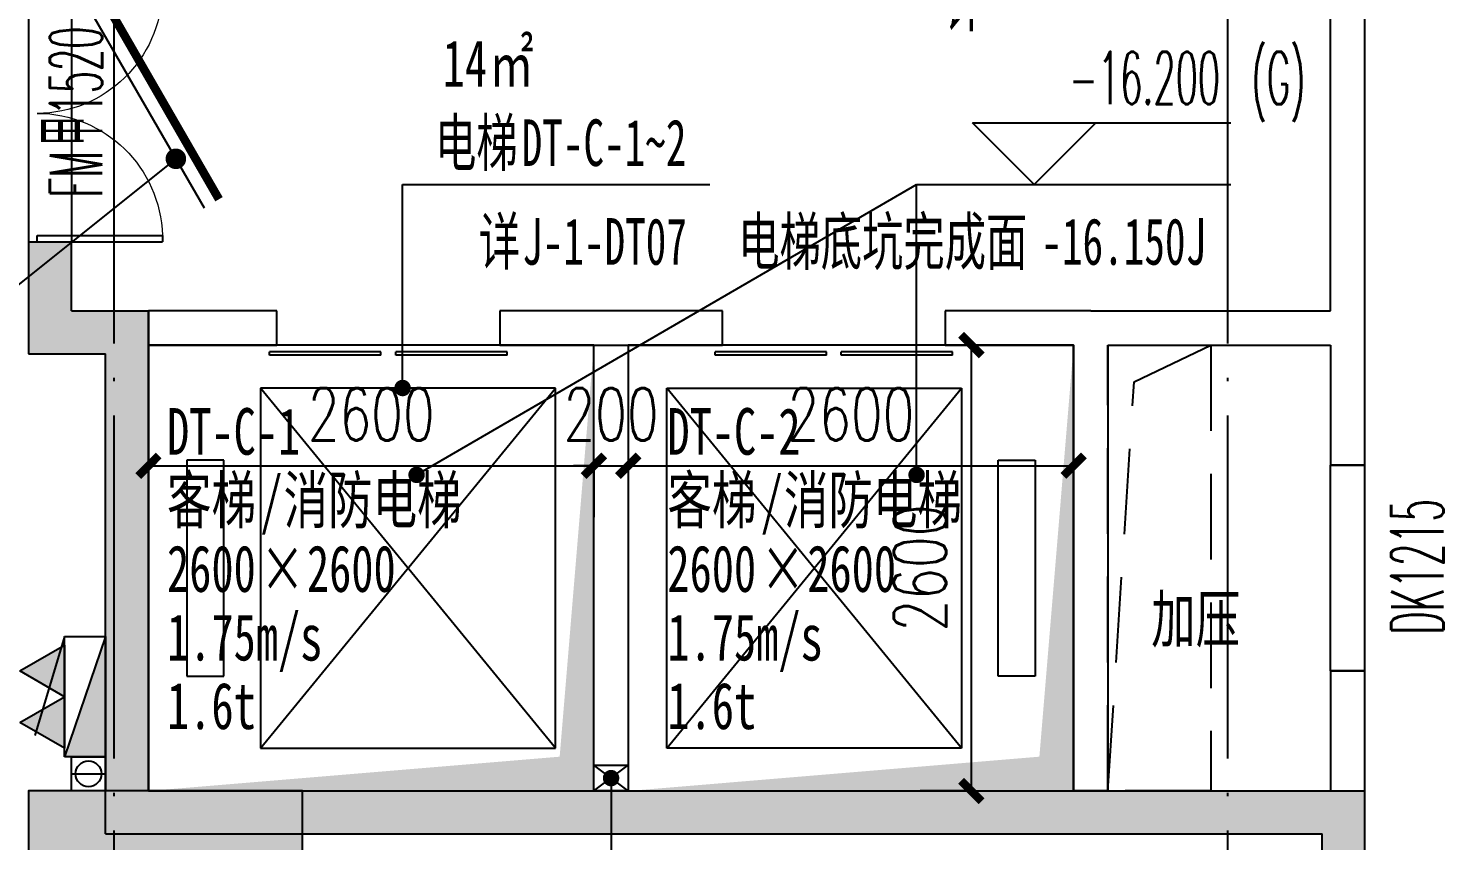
# Model space of a CAD drawing. Header units: millimetres. Extents: x 12325263 to 13848842, y -1463133 to 573208.
# Drawn here: x 12557797 to 12566120, y -1373825 to -1369090 of the extents above; entities that cross this region are included whole.
import ezdxf

# ---------------------------------------------------------------- set-up
doc = ezdxf.new("R2010")
doc.units = ezdxf.units.MM
doc.header["$LTSCALE"] = 1000
for name, pattern in [('ACAD_ISO02W100', [15, 12, -3]), ('DASH', [0.35, 0.25, -0.1]), ('DASHED', [19.05, 12.7, -6.35]), ('DASHED2', [0.375, 0.25, -0.125]), ('DOTE', [2.42, 2, -0.2, 0.02, -0.2])]:
    doc.linetypes.add(name, pattern=pattern)
for name, color, linetype in [('#s-灭火器', 20, 'Continuous'), ('A-ANNO-DIMS', 83, 'Continuous'), ('A-ANNO-ELEV', 3, 'Continuous'), ('A-ANNO-IDEN', 2, 'Continuous'), ('A-ANNO-TEXT', 7, 'Continuous'), ('A-AXIS', 16, 'DOTE'), ('A-COLS', 6, 'Continuous'), ('A-DOOR', 2, 'Continuous'), ('A-WALL', 5, 'Continuous'), ('A-WALL-PATT', 8, 'Continuous'), ('A_WALL(防火墙)', 151, 'Continuous'), ('AXIS', 3, 'Continuous'), ('DOOR_FIRE', 1, 'Continuous'), ('DOOR_FIRE_TEXT', 7, 'Continuous'), ('EQUIP_消火栓', 7, 'Continuous'), ('PARTS-STAIR', 2, 'Continuous'), ('PUB_HATCH', 8, 'Continuous'), ('PUB_TEXT', 7, 'Continuous'), ('VPIPE-消防中', 3, 'Continuous'), ('WINDOW', 4, 'Continuous'), ('WINDOW_TEXT', 7, 'Continuous'), ('人防墙', 6, 'Continuous'), ('人防门', 60, 'Continuous'), ('人防门编号', 73, 'Continuous'), ('建筑-楼板开洞', 251, 'Continuous'), ('投影线', 6, 'ACAD_ISO02W100'), ('水条件', 1, 'Continuous')]:
    doc.layers.add(name, color=color, linetype=linetype)
doc.styles.add('_TCH_DIM', font='SIMPLEX.shx', dxfattribs={"width": 0.7, "bigfont": 'GBCBIG.shx'})
doc.styles.add('_TCH_DIM_T3', font='SIMPLEX.shx', dxfattribs={"width": 0.705882, "bigfont": 'GBCBIG.shx'})
doc.styles.add('_TCH_WINDOW', font='SIMPLEX', dxfattribs={"width": 0.7, "height": 3.5, "bigfont": 'GBCBIG'})
doc.styles.add('TITXV', font='', dxfattribs={"width": 0.7})
doc.styles.add('宋体', font='', dxfattribs={"width": 0.65})
doc.styles.get('TITXV').set_extended_font_data('SimSun')
doc.styles.get('宋体').set_extended_font_data('SimSun')
doc.dimstyles.new('_TCH_ARCH&&120', dxfattribs={"dimtxt": 306, "dimasz": 120, "dimexe": 300, "dimexo": 360, "dimgap": 147, "dimtad": 1, "dimdec": 0, "dimzin": 0, "dimdsep": 46, "dimtxsty": '_TCH_DIM_T3', "dimblk": 'ARCHTICK', "dimcen": 0.09, "dimclrt": 7, "dimazin": 2, "dimtfac": 1, "dimtdec": 0, "dimtix": 1, "dimtmove": 2, "dimatfit": 3, "dimfxl": 1, "dimfxlon": 1, "dimtolj": 1, "dimtzin": 0, "dimarcsym": 0})

# ---------------------------------------------------------------- blocks, each defined once
blk = doc.blocks.new('asdgafgfadagagfdhdagdgf$DorLib2D$00000193')
at = {"color": 0}
blk.add_line((-0.5, 0.1), (0.366, 0.6), dxfattribs=at)
at = {"color": 0, "const_width": 0.0333}
blk.add_lwpolyline([(-0.5333, 0.1577), (0.3327, 0.6577)], dxfattribs=at)
blk = doc.blocks.new('asdgafgf20230228-rf3')
at = {"layer": 'PUB_HATCH'}
for points in [[(15070, -10400.1), (15070, -10000), (14820, -10000), (14820, -10650.1)], [(15070, -10400.1), (14820, -10650.1), (15270, -10650.1), (15520, -10400.1)], [(15270, -13450), (15520, -13200), (15520, -10400.1), (15270, -10650.1)], [(15520, -13200), (15270, -13450), (22370, -13450), (22620, -13200)], [(22420, -17060), (22620, -17000), (22620, -13200), (22370, -13450), (22370, -16950)]]:
    blk.add_hatch(color=256, dxfattribs=at).paths.add_polyline_path(points)
at = {"layer": '人防墙'}
for p, q in [((15070, -10000), (14820, -10000)), ((14820, -10000), (14820, -10650.1)), ((15070, -10400.1), (15070, -10000)), ((15070, -10400.1), (15520, -10400.1)), ((15520, -13200), (15520, -10400.1)), ((14820, -10650.1), (15270, -10650.1)), ((15270, -13450), (15270, -10650.1)), ((15520, -13200), (22620, -13200)), ((22620, -17000), (22620, -13200)), ((15270, -13450), (22370, -13450)), ((22370, -16950), (22370, -13450))]:
    blk.add_line(p, q, dxfattribs=at)
at = {"layer": '人防门'}
for p, q in [((14820, -8500, 0), (14820, -10000, 0)), ((15070, -8500, 0), (15070, -10000, 0))]:
    blk.add_line(p, q, dxfattribs=at)
at = {"layer": '人防门编号'}
blk.add_line((15680.1, -9513.4), (13089, -11581.6), dxfattribs=at)
at = {"layer": '人防门编号', "const_width": 60}
blk.add_lwpolyline([(15703.5, -9494.7, 1), (15656.6, -9532.1, 1)], format="xyb", close=True, dxfattribs=at)
at = {"layer": '人防门', "xscale": 1500, "yscale": 1500, "zscale": 250, "rotation": 269.9997584261104}
blk.add_blockref('asdgafgfadagagfdhdagdgf$DorLib2D$00000193', (14945, -9250), dxfattribs=at)
blk = doc.blocks.new('_FZH')
blk.add_lwpolyline([(-0.5, -0.5), (0.5, -0.5), (0.5, 0.5), (-0.5, 0.5)], close=True)
at = {"layer": 'PUB_HATCH'}
blk.add_solid([(-0.5, -0.5), (0.5, -0.5), (-0.5, 0.5), (0.5, 0.5)], dxfattribs=at)
blk = doc.blocks.new('asdgadfg')
at = {"layer": 'A-COLS', "xscale": 1600, "yscale": 1500, "zscale": 1500}
blk.add_blockref('_FZH', (-45700, 11600), dxfattribs=at)
blk = doc.blocks.new('asdfasfasdfas')
at = {"layer": 'PARTS-STAIR'}
for p, q in [((860.2, 2100), (-860.2, 2100)), ((860.2, 0), (-860.2, 2100)), ((-860.2, 2100), (-860.2, 0)), ((-860.2, 0), (860.2, 2100)), ((860.2, 0), (860.2, 2100)), ((-1075.2, 1680), (-1290.2, 1680)), ((-1290.2, 1680), (-1290.2, 420)), ((-1075.2, 420), (-1075.2, 1680)), ((-1290.2, 420), (-1075.2, 420)), ((-860.2, 0), (860.2, 0))]:
    blk.add_line(p, q, dxfattribs=at)
blk = doc.blocks.new('_ArchTick')
at = {"color": 0, "linetype": 'ByBlock', "const_width": 0.4}
blk.add_lwpolyline([(-0.5, -0.5), (0.5, 0.5)], dxfattribs=at)
blk = doc.blocks.new('*D5396')
at = {"layer": 'A-ANNO-DIMS', "color": 0, "lineweight": -2, "transparency": 16777216}
for p, q in [((-1514.8, 597.8), (-1514.8, 296.8)), ((-1514.8, 596.8), (1085.2, 596.8)), ((1085.2, 597.8), (1085.2, 296.8))]:
    blk.add_line(p, q, dxfattribs=at)
at = {"layer": 'Defpoints', "color": 0, "transparency": 16777216}
for p in [(-1514.8, 1300), (1085.2, 1300), (1085.2, 596.8)]:
    blk.add_point(p, dxfattribs=at)
at = {"layer": 'A-ANNO-DIMS', "color": 0, "lineweight": -2, "transparency": 16777216, "xscale": 120, "yscale": 120, "zscale": 120, "rotation": 180}
blk.add_blockref('_ArchTick', (-1514.8, 596.8), dxfattribs=at)
at = {"layer": 'A-ANNO-DIMS', "color": 0, "lineweight": -2, "transparency": 16777216, "xscale": 120, "yscale": 120, "zscale": 120}
blk.add_blockref('_ArchTick', (1085.2, 596.8), dxfattribs=at)
at = {"layer": 'A-ANNO-DIMS', "color": 7, "transparency": 16777216, "insert": (-214.8, 896.8), "char_height": 306, "attachment_point": 5, "style": '_TCH_DIM_T3'}
blk.add_mtext('\\A1;2600', dxfattribs=at)
blk = doc.blocks.new('*D5397')
at = {"layer": 'A-ANNO-DIMS', "color": 0, "lineweight": -2, "transparency": 16777216}
for p, q in [((1085.2, 596.8), (965.2, 596.8)), ((1085.2, 597.8), (1085.2, 296.8)), ((1085.2, 596.8), (1285.2, 596.8)), ((1285.2, 597.8), (1285.2, 296.8)), ((1285.2, 596.8), (1405.2, 596.8))]:
    blk.add_line(p, q, dxfattribs=at)
at = {"layer": 'Defpoints', "color": 0, "transparency": 16777216}
for p in [(1085.2, 1300), (1285.2, 1300), (1285.2, 596.8)]:
    blk.add_point(p, dxfattribs=at)
at = {"layer": 'A-ANNO-DIMS', "color": 0, "lineweight": -2, "transparency": 16777216, "xscale": 120, "yscale": 120, "zscale": 120}
blk.add_blockref('_ArchTick', (1085.2, 596.8), dxfattribs=at)
at = {"layer": 'A-ANNO-DIMS', "color": 0, "lineweight": -2, "transparency": 16777216, "xscale": 120, "yscale": 120, "zscale": 120, "rotation": 180}
blk.add_blockref('_ArchTick', (1285.2, 596.8), dxfattribs=at)
at = {"layer": 'A-ANNO-DIMS', "color": 7, "transparency": 16777216, "insert": (1185.2, 896.8), "char_height": 306, "attachment_point": 5, "style": '_TCH_DIM_T3'}
blk.add_mtext('\\A1;200', dxfattribs=at)
blk = doc.blocks.new('*D5398')
at = {"layer": 'A-ANNO-DIMS', "color": 0, "lineweight": -2, "transparency": 16777216}
for p, q in [((1285.2, 597.8), (1285.2, 296.8)), ((1285.2, 596.8), (3885.2, 596.8)), ((3885.2, 597.8), (3885.2, 296.8))]:
    blk.add_line(p, q, dxfattribs=at)
at = {"layer": 'Defpoints', "color": 0, "transparency": 16777216}
for p in [(1285.2, 1300), (3885.2, 1300), (3885.2, 596.8)]:
    blk.add_point(p, dxfattribs=at)
at = {"layer": 'A-ANNO-DIMS', "color": 0, "lineweight": -2, "transparency": 16777216, "xscale": 120, "yscale": 120, "zscale": 120, "rotation": 180}
blk.add_blockref('_ArchTick', (1285.2, 596.8), dxfattribs=at)
at = {"layer": 'A-ANNO-DIMS', "color": 0, "lineweight": -2, "transparency": 16777216, "xscale": 120, "yscale": 120, "zscale": 120}
blk.add_blockref('_ArchTick', (3885.2, 596.8), dxfattribs=at)
at = {"layer": 'A-ANNO-DIMS', "color": 7, "transparency": 16777216, "insert": (2585.2, 896.8), "char_height": 306, "attachment_point": 5, "style": '_TCH_DIM_T3'}
blk.add_mtext('\\A1;2600', dxfattribs=at)
blk = doc.blocks.new('*D5399')
at = {"layer": 'A-ANNO-DIMS', "color": 0, "lineweight": -2, "transparency": 16777216}
for p, q in [((3289.4, 1300), (2988.4, 1300)), ((3288.4, -1300), (3288.4, 1300)), ((3289.4, -1300), (2988.4, -1300))]:
    blk.add_line(p, q, dxfattribs=at)
at = {"layer": 'Defpoints', "color": 0, "transparency": 16777216}
for p in [(3288.4, 1300), (3885.2, 1300), (3885.2, -1300)]:
    blk.add_point(p, dxfattribs=at)
at = {"layer": 'A-ANNO-DIMS', "color": 0, "lineweight": -2, "transparency": 16777216, "xscale": 120, "yscale": 120, "zscale": 120}
for p, rotation in [((3288.4, 1300), 90), ((3288.4, -1300), 270)]:
    blk.add_blockref('_ArchTick', p, dxfattribs=dict(at, rotation=rotation))
at = {"layer": 'A-ANNO-DIMS', "color": 7, "transparency": 16777216, "insert": (2988.4, 0), "char_height": 306, "attachment_point": 5, "rotation": 90, "style": '_TCH_DIM_T3'}
blk.add_mtext('\\A1;2600', dxfattribs=at)
blk = doc.blocks.new('管位')
at = {"layer": '水条件'}
blk.add_line((12573126, 675360.4), (12573126, 675160.4), dxfattribs=at)
blk.add_lwpolyline([(12573026, 675360.4), (12573226, 675360.4), (12573226, 675160.4), (12573026, 675160.4)], close=True, dxfattribs=at)
blk = doc.blocks.new('灭火器')
at = {"layer": '#s-灭火器', "ltscale": 1000}
for points in [[(292444.1, 59706.6), (292144.1, 59706.6), (292294.1, 59446.8)], [(292744.1, 59706.6), (292444.1, 59706.6), (292594.1, 59446.8)]]:
    blk.add_hatch(color=256, dxfattribs=at).paths.add_polyline_path(points)
for points in [[(292294.1, 59446.8), (292444.1, 59706.6), (292144.1, 59706.6)], [(292594.1, 59446.8), (292744.1, 59706.6), (292444.1, 59706.6)]]:
    blk.add_lwpolyline(points, close=True, dxfattribs=at)
blk = doc.blocks.new('$TWTSYS$00000508')
for p, q in [((-0.5, 0.5), (0.324, 1.224)), ((-0.5, 0.5), (-0.5, -0.5)), ((-0.5, -0.5), (0.5, 0.5)), ((0.5, 0.5), (-0.5, 0.5)), ((0.5, -0.5), (0.5, 0.5)), ((-0.5, -0.5), (0.5, -0.5))]:
    blk.add_line(p, q)
blk.add_solid([(0.5, -0.5), (0.5, 0.5), (-0.5, -0.5)])
blk = doc.blocks.new('消火栓')
at = {"layer": '#s-灭火器', "rotation": 180.0000000000001}
blk.add_blockref('灭火器', (12864422.1, 734931.8), dxfattribs=at)
at = {"layer": 'EQUIP_消火栓', "xscale": 700, "yscale": 240, "zscale": 700}
blk.add_blockref('$TWTSYS$00000508', (12571977.9, 675105.2), dxfattribs=at)
blk = doc.blocks.new('asdfsadfasdfsa')
at = {"layer": 'VPIPE-消防中'}
blk.add_circle((-50, -18000, 0), 75, dxfattribs=at)
at = {"xscale": -1, "rotation": 90}
blk.add_blockref('消火栓', (675035.2, 12554427.9, 0), dxfattribs=at)
at = {"layer": '水条件', "rotation": 90}
blk.add_blockref('管位', (675210.3, -12591126, 0), dxfattribs=at)
blk = doc.blocks.new('asdfadfadgf')
for p, q in [((0, 100), (150, 300)), ((0, 300), (150, 100))]:
    blk.add_line(p, q)
blk.add_lwpolyline([(150, 300), (150, 100), (0, 100), (0, 300)], close=True)
blk = doc.blocks.new('qlzw')
at = {"layer": 'A-AXIS'}
for p, q in [((12424866.8, 979489.8), (12424866.8, 1082089.8)), ((12431366.8, 979489.8), (12431366.8, 1082089.8))]:
    blk.add_line(p, q, dxfattribs=at)
blk = doc.blocks.new('$DorLib2D$00000002')
for p, q in [((-0.5, 0), (-0.5, 0.4875)), ((-0.475, 0.4875), (-0.5, 0.4875)), ((-0.475, 0), (-0.475, 0.4875)), ((0.475, 0), (0.475, 0.4875)), ((0.475, 0.4875), (0.5, 0.4875)), ((0.5, 0), (0.5, 0.4875)), ((-0.5, 0), (-0.475, 0)), ((0.5, 0), (0.475, 0))]:
    blk.add_line(p, q)
at = {"lineweight": 13}
for centre, start, end in [((-0.4875, 0), 0, 88.5307), ((0.4875, 0), 91.4693, 180)]:
    blk.add_arc(centre, 0.4875, start, end, dxfattribs=at)
blk = doc.blocks.new('$DORLIB2D$00000127')
at = {"color": 0}
for points in [[(-0.5333, 0.7949), (-0.5333, 0.6904)], [(-0.0333, 0.7949), (-0.5333, 0.7949)], [(-0.0333, 0.7949), (-0.0333, 0.6904)], [(0.5333, 0.7949), (0.0333, 0.7949)], [(0.0333, 0.7949), (0.0333, 0.6904)], [(0.5333, 0.7949), (0.5333, 0.6904)], [(-0.0333, 0.6904), (-0.5333, 0.6904)], [(0.5333, 0.6904), (0.0333, 0.6904)], [(0.5, 0.5), (-0.5, 0.5)]]:
    blk.add_lwpolyline(points, dxfattribs=at)
blk = doc.blocks.new('asdfasdfsfsd')
at = {"layer": '建筑-楼板开洞'}
h = blk.add_hatch(color=256, dxfattribs=at)
h.dxf.hatch_style = 1
h.paths.add_polyline_path([(1085.2, 1300), (1085.2, -1300), (-1514.8, -1300), (885.2, -1100)])
h = blk.add_hatch(color=256, dxfattribs=at)
h.dxf.hatch_style = 1
h.paths.add_polyline_path([(3885.2, 1300), (3885.2, -1300), (1285.2, -1300), (3685.2, -1100)])
for points in [[(-1514.8, -1300), (1085.2, -1300), (1085.2, 1300), (-1514.8, 1300)], [(1285.2, -1300), (3885.2, -1300), (3885.2, 1300), (1285.2, 1300)]]:
    blk.add_lwpolyline(points, close=True, dxfattribs=at)
blk.add_blockref('asdfasfasdfas', (0, -1050))
at = {"xscale": -1}
blk.add_blockref('asdfasfasdfas', (2370.3, -1050), dxfattribs=at)
at = {"layer": 'A-ANNO-TEXT', "style": 'TITXV', "width": 0.7}
for s, p in [('DT-C-1', (-1406.3, 660.9)), ('DT-C-2', (1514.1, 660.9)), ('客梯', (-1406.3, 260.9)), ('/', (-861.9, 260.9)), ('消防电梯', (-725.8, 260.9)), ('客梯', (1514.1, 260.9)), ('/', (2058.5, 260.9)), ('消防电梯', (2194.6, 260.9)), ('2600', (-1406.3, -139.1)), ('×', (-861.9, -139.1)), ('2600', (-589.7, -139.1)), ('2600', (1514.1, -139.1)), ('×', (2058.5, -139.1)), ('2600', (2330.7, -139.1)), ('1.75m/s', (-1406.3, -539.1)), ('1.75m/s', (1514.1, -539.1)), ('1.6t', (-1406.3, -939.1)), ('1.6t', (1514.1, -939.1))]:
    blk.add_text(s, height=271.9, dxfattribs=at).set_placement(p)
at = {"layer": 'A-ANNO-DIMS'}
for p1, p2, distance, picture, middle in [((3885.2, -1300), (3885.2, 1300), 596.8, '*D5399', (2988.4, 0)), ((-1514.8, 1300), (1085.2, 1300), -703.2, '*D5396', (-214.8, 896.8)), ((1085.2, 1300), (1285.2, 1300), -703.2, '*D5397', (1185.2, 896.8)), ((1285.2, 1300), (3885.2, 1300), -703.2, '*D5398', (2585.2, 896.8))]:
    dim = blk.add_aligned_dim(p1=p1, p2=p2, distance=distance, dimstyle='_TCH_ARCH&&120', dxfattribs=at)
    dim.commit()
    dim.dimension.update_dxf_attribs({"geometry": picture, "text_midpoint": middle})

msp = doc.modelspace()

# ---------------------------------------------------------------- hatches: boundary and pattern name
at = {"layer": 'A-WALL-PATT'}
h = msp.add_hatch(dxfattribs=at)
h.set_pattern_fill('ANSI37', color=252, scale=400)
h.set_pattern_definition([(45, (0, 0), (-449.012806, 449.012806), []), (135, (0, 0), (-449.012806, -449.012806), [])])
h.paths.add_polyline_path([(12504241.6, -1283958), (12637591.6, -1283958), (12637591.6, -1405608), (12504241.6, -1405608)])
h.paths.add_polyline_path([(12536667.4, -1284257.5), (12508912.2, -1303721.7), (12510476.6, -1305952.6), (12510476.6, -1360683.5), (12523697, -1360697.5), (12523657.2, -1398386.8), (12613949.5, -1398386.7), (12628138.6, -1317575.9), (12611264, -1314613), (12574996.8, -1314613), (12574997.8, -1307236.8), (12568296.8, -1307236.8), (12568296.8, -1310085.9), (12554779.2, -1310084.1)], flags=16)

# ---------------------------------------------------------------- linework, layer by layer
at = {"layer": 'A-ANNO-ELEV'}
for p, q in [((12563666.4, -1370000), (12563306.4, -1369640)), ((12563306.4, -1369640), (12564813.4, -1369640)), ((12563666.4, -1370000), (12564026.4, -1369640))]:
    msp.add_line(p, q, dxfattribs=at)
at = {"layer": 'A-ANNO-IDEN'}
for p, q in [((12559980, -1371186.8), (12559980, -1370000)), ((12559980, -1370000), (12561773.2, -1370000))]:
    msp.add_line(p, q, dxfattribs=at)
at = {"layer": 'A-ANNO-IDEN', "const_width": 48}
msp.add_lwpolyline([(12559980, -1371210.8, 1), (12559980, -1371162.8, 1)], format="xyb", close=True, dxfattribs=at)
at = {"layer": 'A-WALL'}
for p, q in [((12565396.8, -1370736.8), (12565396.8, -1367886.8)), ((12565596.8, -1370836.8), (12565596.8, -1367886.8)), ((12559246.8, -1370736.8), (12558496.8, -1370736.8)), ((12558496.8, -1370736.8), (12558496.8, -1370936.8)), ((12559246.8, -1370936.8), (12559246.8, -1370736.8)), ((12561846.8, -1370736.8), (12560546.8, -1370736.8)), ((12560546.8, -1370736.8), (12560546.8, -1370936.8)), ((12561846.8, -1370936.8), (12561846.8, -1370736.8)), ((12563996.8, -1370736.8), (12563146.8, -1370736.8)), ((12563146.8, -1370736.8), (12563146.8, -1370936.8)), ((12563996.8, -1370736.8), (12565396.8, -1370736.8)), ((12565596.8, -1371636.8), (12565596.8, -1370836.8)), ((12558496.8, -1370936.8), (12559246.8, -1370936.8)), ((12560546.8, -1370936.8), (12561846.8, -1370936.8)), ((12563146.8, -1370936.8), (12563896.8, -1370936.8)), ((12563896.8, -1370936.8), (12563896.8, -1373536.8)), ((12564096.8, -1370936.8), (12564096.8, -1373536.8)), ((12564096.8, -1370936.8), (12565396.8, -1370936.8)), ((12565396.8, -1370936.8), (12565396.8, -1371636.8)), ((12565396.8, -1371636.8), (12565596.8, -1371636.8)), ((12565596.8, -1372836.8), (12565396.8, -1372836.8)), ((12565396.8, -1372836.8), (12565396.8, -1373536.8)), ((12565596.8, -1373536.8), (12565596.8, -1372836.8)), ((12564096.8, -1373536.8), (12563896.8, -1373536.8)), ((12565396.8, -1373536.8), (12565596.8, -1373536.8))]:
    msp.add_line(p, q, dxfattribs=at)
at = {"layer": 'AXIS'}
for p, q in [((12560061.7, -1371693.4), (12562980, -1370000)), ((12562980, -1371693.4), (12562980, -1370000)), ((12562980, -1370000), (12564813.4, -1370000)), ((12561196.8, -1373461.8), (12561196.8, -1374286.8))]:
    msp.add_line(p, q, dxfattribs=at)
at = {"layer": 'AXIS', "const_width": 48}
for points in [[(12560040.9, -1371705.4, 1), (12560082.4, -1371681.3, 1)], [(12562980, -1371717.4, 1), (12562980, -1371669.4, 1)], [(12561196.8, -1373437.8, 1), (12561196.8, -1373485.8, 1)]]:
    msp.add_lwpolyline(points, format="xyb", close=True, dxfattribs=at)
at = {"layer": 'WINDOW', "linetype": 'DASH'}
for p, q in [((12565596.8, -1371636.8), (12565396.8, -1371636.8)), ((12565396.8, -1372836.8), (12565596.8, -1372836.8))]:
    msp.add_line(p, q, dxfattribs=at)
at = {"layer": 'WINDOW', "linetype": 'DASHED'}
for p, q in [((12565396.8, -1372836.8, 800), (12565396.8, -1371636.8, 800)), ((12565596.8, -1372836.8, 800), (12565596.8, -1371636.8, 800))]:
    msp.add_line(p, q, dxfattribs=at)
at = {"layer": '投影线', "linetype": 'DASHED2', "ltscale": 2}
msp.add_lwpolyline([(12564096.8, -1370936.8), (12564696.8, -1370936.8), (12564696.8, -1373536.8), (12564096.8, -1373536.8)], close=True, dxfattribs=at)
msp.add_lwpolyline([(12564096.8, -1373536.8), (12564250, -1371150), (12564696.8, -1370936.8)], dxfattribs=at)

# ---------------------------------------------------------------- block references
for name, p in [('asdgadfg', (12604296.8, -1385886.8)), ('asdfsadfasdfsa', (12558196.8, -1355436.8)), ('asdfasdfsfsd', (12560011.6, -1372236.8, 0))]:
    msp.add_blockref(name, p)
at = {"rotation": 90}
msp.add_blockref('asdfadfadgf', (12561396.8, -1373536.8), dxfattribs=at)
at = {"layer": 'A-DOOR', "xscale": 1300, "yscale": -200, "zscale": 1300, "rotation": 9.701973253476732e-12}
for p in [(12559896.8, -1370836.8), (12562496.8, -1370836.8)]:
    msp.add_blockref('$DORLIB2D$00000127', p, dxfattribs=at)
at = {"layer": 'A_WALL(防火墙)'}
msp.add_blockref('qlzw', (133430, -2381876.5), dxfattribs=at)
at = {"layer": 'DOOR_FIRE', "xscale": -1500, "yscale": 1500, "zscale": 100, "rotation": 270}
msp.add_blockref('$DorLib2D$00000002', (12557846.8, -1369585.1), dxfattribs=at)
at = {"layer": '人防墙'}
msp.add_blockref('asdgafgf20230228-rf3', (12542976.8, -1360336.8), dxfattribs=at)

# ---------------------------------------------------------------- texts
at = {"layer": 'A-ANNO-TEXT'}
for s, height, style, width, p in [('详', 271.9, '宋体', 0.65, (12563138.9, -1369078)), ('14', 271.9, 'TITXV', 0.7, (12560214.1, -1369430)), ('㎡', 271.9, 'TITXV', 0.7, (12560486.3, -1369430)), ('(G)', 306, '_TCH_DIM', 0.494118, (12564933.4, -1369532)), ('-16.200', 306, '_TCH_DIM', 0.494118, (12563870.2, -1369532)), ('电梯', 271.9, '宋体', 0.65, (12560169.4, -1369892)), ('DT-C-1~2', 271.9, '宋体', 0.65, (12560674.9, -1369892)), ('详', 271.9, '宋体', 0.65, (12560425.1, -1370468)), ('J-1-DT07', 271.9, '宋体', 0.65, (12560677.8, -1370468)), ('加压', 271.9, 'TITXV', 0.7, (12564349.4, -1372670.3))]:
    msp.add_text(s, height=height, dxfattribs=dict(at, style=style, width=width)).set_placement(p)
at = {"layer": 'DOOR_FIRE_TEXT', "style": '_TCH_WINDOW'}
for s, height, width, p in [('1520', 306, 0.494118, (12558226.8, -1369597.4)), ('甲', 347.2, 0.7, (12558226.8, -1369774.4)), ('FM', 306, 0.494118, (12558226.8, -1370076.8))]:
    msp.add_text(s, height=height, rotation=90, dxfattribs=dict(at, width=width)).set_placement(p)
at = {"layer": 'PUB_TEXT', "style": '宋体', "width": 0.65}
for s, p in [('电梯底坑完成面', (12561938.9, -1370468)), ('-16.150J', (12563708.2, -1370468))]:
    msp.add_text(s, height=271.9, dxfattribs=at).set_placement(p)
at = {"layer": 'WINDOW_TEXT', "linetype": 'DASHED', "style": '_TCH_WINDOW', "width": 0.494118}
msp.add_text('DK1215', height=306, rotation=90, dxfattribs=at).set_placement((12566055.7, -1372625.6))

doc.saveas('drawing.dxf')
